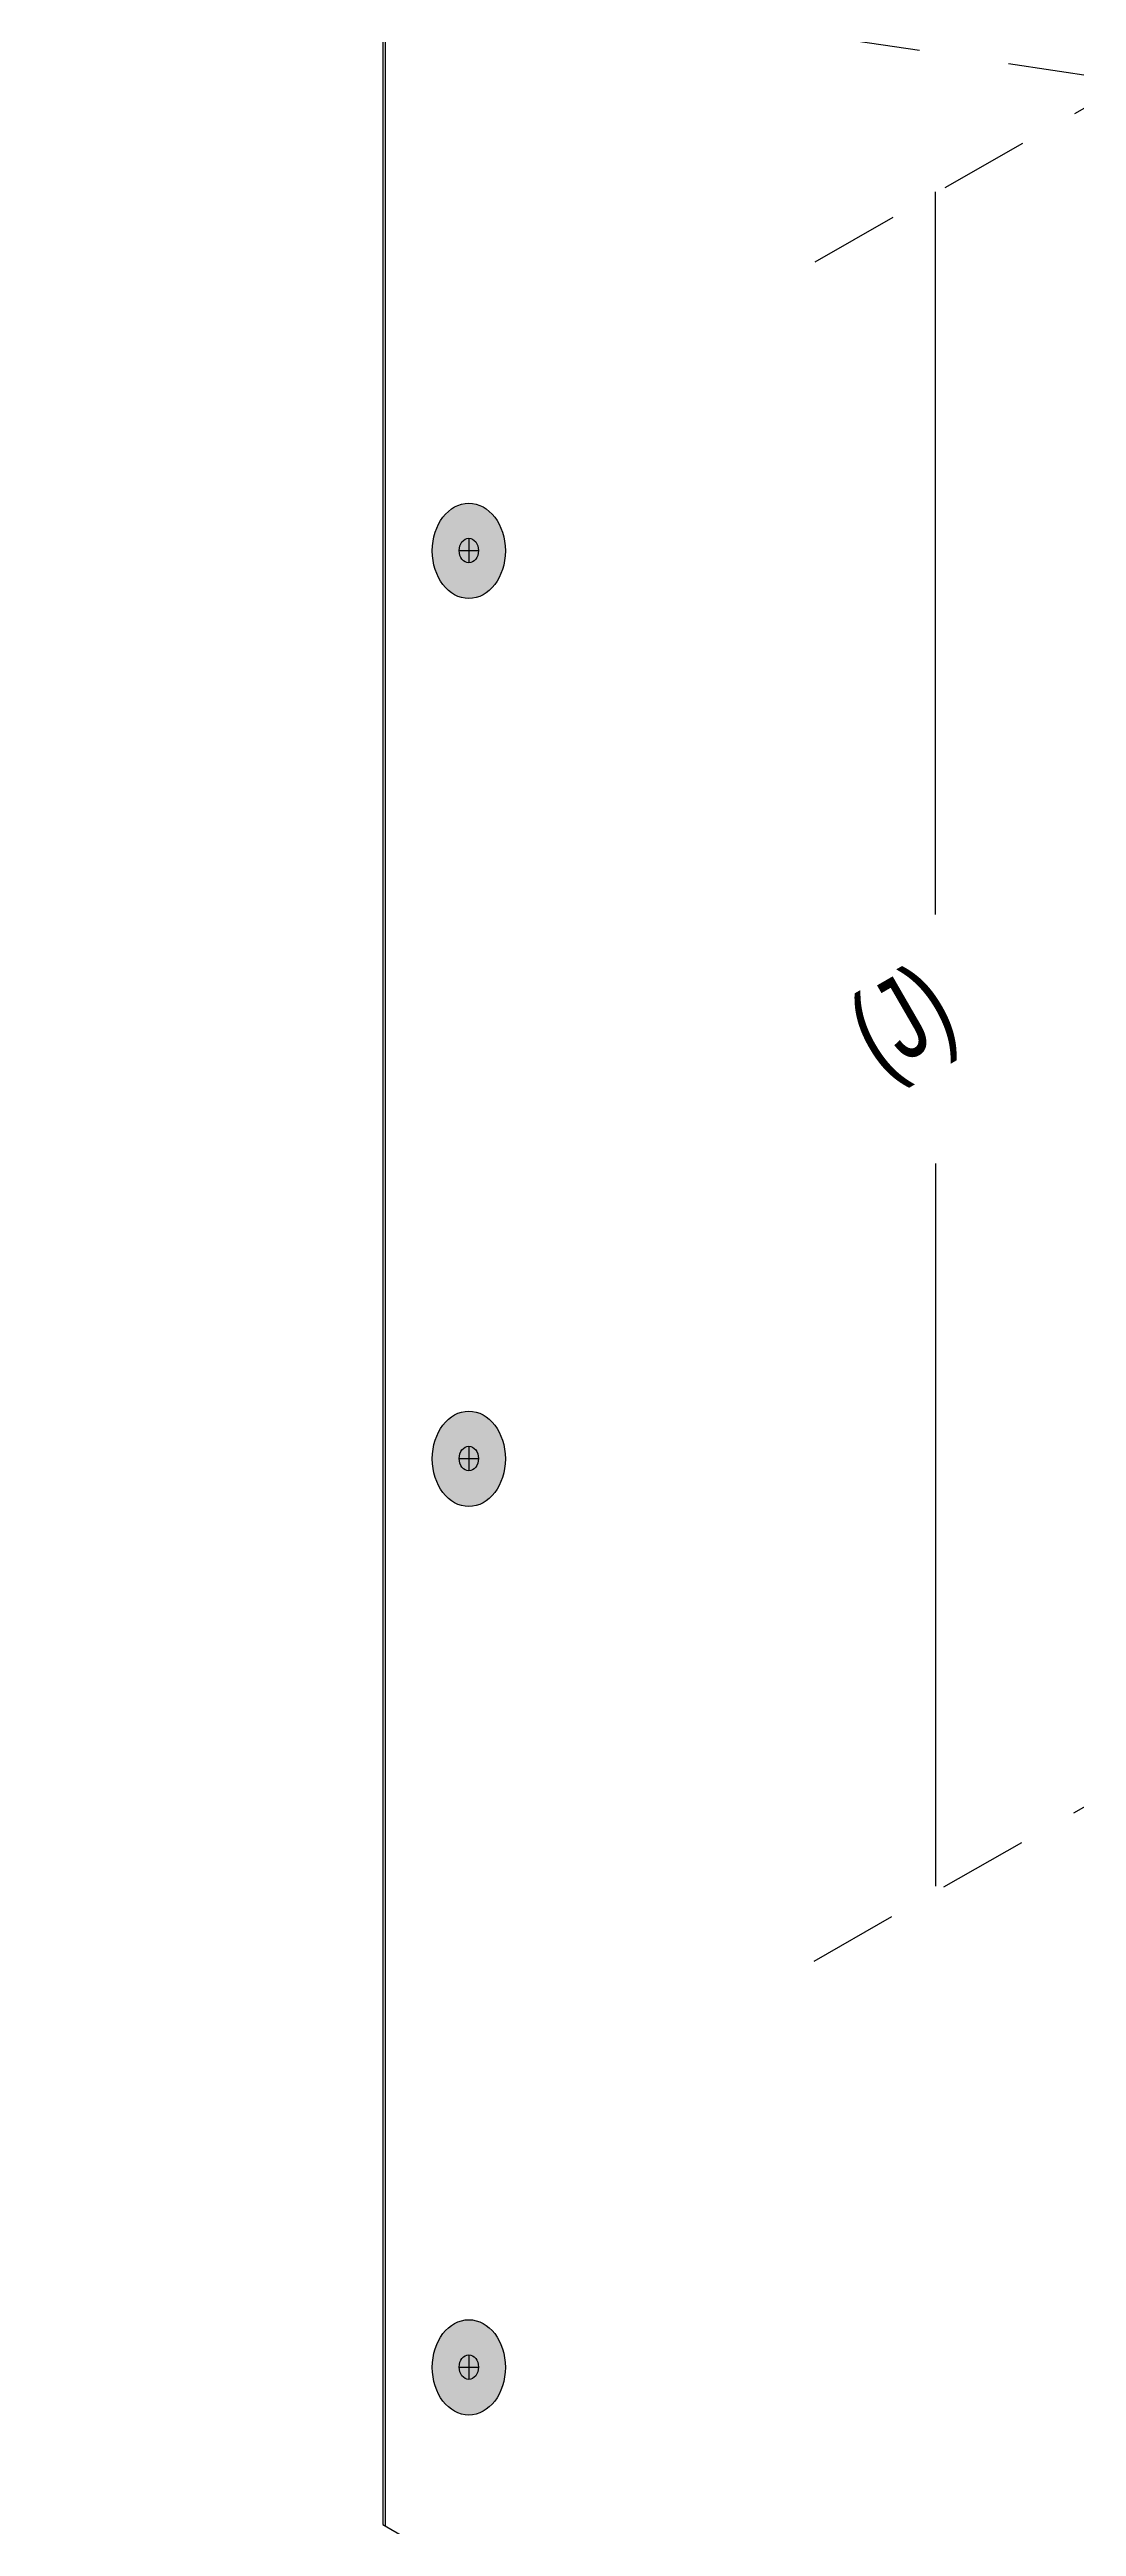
# Model space of a CAD drawing. Extents: x -1328 to 5679, y -4611 to 1603.
# Drawn here: x -249.6 to -146.6, y -1588.8 to -1340.4 of the extents above; entities that cross this region are included whole.
import ezdxf

# ---------------------------------------------------------------- set-up
doc = ezdxf.new("R2010")
doc.units = 0
doc.header["$MEASUREMENT"] = 0
for name, pattern in [('AI-Linetype-24', [18.002632, 9.001316, -9.001316]), ('AI-Linetype-57', [15, 9, -6]), ('AI-Linetype-58', [15, 9, -6])]:
    doc.linetypes.add(name, pattern=pattern)
doc.layers.add('G-ANNO-TTLB', color=7, linetype='Continuous', lineweight=0)
doc.layers.add('TYVEK', color=7, linetype='Continuous', lineweight=0)

msp = doc.modelspace()

# ---------------------------------------------------------------- hatches: boundary and pattern name
at = {"layer": 'G-ANNO-TTLB', "true_color": 0xff00ff, "transparency": 33554687}
h = msp.add_hatch(color=6, dxfattribs=at)
edge = h.paths.add_edge_path()
edge.add_spline(control_points=[(1601.48, -3473.69), (1601.48, -3473.69), (-1328.04, -3473.69), (-1328.04, -3473.69), (-1328.04, -3473.69), (-1328.04, -1016.69), (-1328.04, -1016.69), (-1328.04, -1016.69), (1601.48, -1016.69), (1601.48, -1016.69), (1601.48, -1016.69), (1601.48, -3473.69), (1601.48, -3473.69)], knot_values=[0, 0, 0, 0, 1, 1, 1, 2, 2, 2, 3, 3, 3, 4, 4, 4, 4], degree=3, periodic=0)
edge = h.paths.add_edge_path()
edge.add_spline(control_points=[(-1319.04, -1025.69), (-1319.04, -1025.69), (-1319.04, -3464.69), (-1319.04, -3464.69), (-1319.04, -3464.69), (1592.48, -3464.69), (1592.48, -3464.69), (1592.48, -3464.69), (1592.48, -1025.69), (1592.48, -1025.69), (1592.48, -1025.69), (-1319.04, -1025.69), (-1319.04, -1025.69)], knot_values=[0, 0, 0, 0, 1, 1, 1, 2, 2, 2, 3, 3, 3, 4, 4, 4, 4], degree=3, periodic=0)
edge.add_line((-1319.04, -1025.69), (-1319.04, -1025.69))
at = {"layer": 'TYVEK', "true_color": 0x003b71, "transparency": 33554687}
h = msp.add_hatch(color=156, dxfattribs=at)
h.dxf.hatch_style = 2
edge = h.paths.add_edge_path()
edge.add_ellipse((-207.53, -1390.72), major_axis=(0, 4.78), ratio=0.766948, start_angle=0, end_angle=360)
h = msp.add_hatch(color=156, dxfattribs=at)
h.dxf.hatch_style = 2
edge = h.paths.add_edge_path()
edge.add_ellipse((-207.53, -1481.77), major_axis=(0, 4.78), ratio=0.766948, start_angle=0, end_angle=360)
h = msp.add_hatch(color=156, dxfattribs=at)
h.dxf.hatch_style = 2
edge = h.paths.add_edge_path()
edge.add_ellipse((-207.53, -1572.88), major_axis=(0, 4.78), ratio=0.766948, start_angle=0, end_angle=360)

# ---------------------------------------------------------------- linework, layer by layer
at = {"layer": 'G-ANNO-TTLB'}
for points in [[(1601.48, -3473.69), (1601.48, -3473.69), (-1328.04, -3473.69), (-1328.04, -3473.69), (-1328.04, -3473.69), (-1328.04, -1016.69), (-1328.04, -1016.69), (-1328.04, -1016.69), (1601.48, -1016.69), (1601.48, -1016.69), (1601.48, -1016.69), (1601.48, -3473.69), (1601.48, -3473.69)], [(-1319.04, -1025.69), (-1319.04, -1025.69), (-1319.04, -3464.69), (-1319.04, -3464.69), (-1319.04, -3464.69), (1592.48, -3464.69), (1592.48, -3464.69), (1592.48, -3464.69), (1592.48, -1025.69), (1592.48, -1025.69), (1592.48, -1025.69), (-1319.04, -1025.69), (-1319.04, -1025.69)]]:
    msp.add_open_spline(points, degree=3, knots=[0, 0, 0, 0, 1, 1, 1, 2, 2, 2, 3, 3, 3, 4, 4, 4, 4], dxfattribs=at)
at = {"layer": 'TYVEK', "color": 2, "lineweight": 25, "true_color": 0xffff00}
for p, q in [((-216.17, -1166.34), (-216.17, -1464.3)), ((-216.17, -1464.3), (-216.17, -1588.64)), ((-216.17, -1588.64), (52.66, -1744.27))]:
    msp.add_line(p, q, dxfattribs=at)
at = {"layer": 'TYVEK', "color": 18, "lineweight": 25, "true_color": 0x000000}
msp.add_line((-215.93, -1166.52), (-215.93, -1588.76), dxfattribs=at)
at = {"layer": 'TYVEK', "color": 18, "linetype": 'AI-Linetype-24', "lineweight": 25, "true_color": 0x000000}
msp.add_line((-108.91, -1348.5), (-243.03, -1328.54), dxfattribs=at)
at = {"layer": 'TYVEK', "color": 18, "linetype": 'AI-Linetype-58', "lineweight": 25, "true_color": 0x000000}
msp.add_line((-172.81, -1361.73), (-120.71, -1331.99), dxfattribs=at)
at = {"layer": 'TYVEK', "color": 1, "lineweight": 25, "true_color": 0xff0000}
for p, q in [((-160.75, -1427.2), (-160.75, -1354.7)), ((-160.75, -1452.14), (-160.75, -1524.64))]:
    msp.add_line(p, q, dxfattribs=at)
at = {"layer": 'TYVEK', "color": 18, "lineweight": 25, "true_color": 0x080808}
for p, q in [((-208.5, -1390.69), (-206.55, -1390.69)), ((-207.53, -1389.46), (-207.53, -1391.93)), ((-208.5, -1481.74), (-206.55, -1481.74)), ((-207.53, -1480.51), (-207.53, -1482.98)), ((-207.53, -1571.62), (-207.53, -1574.09)), ((-208.5, -1572.85), (-206.55, -1572.85))]:
    msp.add_line(p, q, dxfattribs=at)
at = {"layer": 'TYVEK', "color": 18, "linetype": 'AI-Linetype-57', "lineweight": 25, "true_color": 0x000000}
msp.add_line((-172.92, -1532.13), (-120.82, -1502.38), dxfattribs=at)
at = {"layer": 'TYVEK', "color": 33, "lineweight": 25, "true_color": 0xcc9966}
for points in [[(-208.04, -1386.3)], [(-211.7, -1391.08)], [(-211.7, -1482.11)], [(-208.04, -1486.88)]]:
    msp.add_lwpolyline(points, dxfattribs=at)
at = {"layer": 'TYVEK', "color": 1, "lineweight": 25, "true_color": 0xff0000}
for points in [[(-159.57, -1449.79)], [(-171.11, -1495.64)]]:
    msp.add_lwpolyline(points, dxfattribs=at)
at = {"layer": 'TYVEK', "color": 18, "lineweight": 25, "true_color": 0x000000}
for centre in [(-207.53, -1390.72), (-207.53, -1481.77), (-207.53, -1572.88)]:
    msp.add_ellipse(centre, major_axis=(0, 4.78), ratio=0.766948, dxfattribs=at)
at = {"layer": 'TYVEK', "color": 18, "lineweight": 25, "true_color": 0x080808}
for centre in [(-207.53, -1390.69), (-207.53, -1481.74), (-207.53, -1572.85)]:
    msp.add_ellipse(centre, major_axis=(0, 1.23), ratio=0.788846, dxfattribs=at)

# ---------------------------------------------------------------- texts
at = {"layer": 'TYVEK', "insert": (-165.08, -1445.54), "char_height": 0.2, "attachment_point": 7, "rotation": 29.9999}
msp.add_mtext('\\C1;\\c255;\\FArial Narrow|b0|i0|c1;\\H8.071213;\\W0.872343;(J)', dxfattribs=at)

doc.saveas('drawing.dxf')
